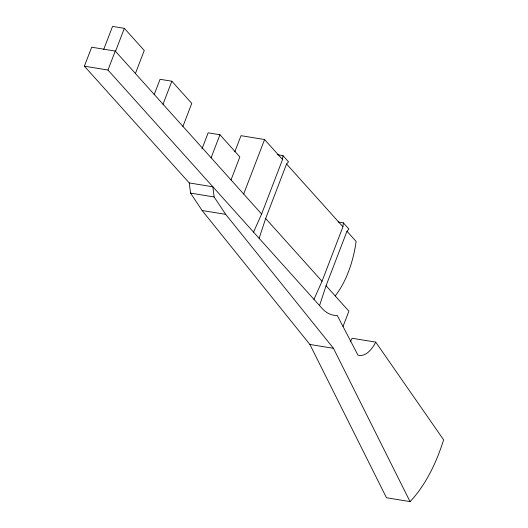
<?xml version="1.0" encoding="UTF-8"?>
<svg xmlns="http://www.w3.org/2000/svg" width="528" height="528" viewBox="0 0 528 528"><rect width="100%" height="100%" fill="white"/><g stroke="black" fill="none" stroke-linecap="round" stroke-linejoin="round"><path stroke-width="0.79" d="M253.559 232.115L261.624 214.012L282.539 159.522L282.935 155.588L277.24 154.658M313.962 299.363L322.027 281.259L342.943 226.769L343.339 222.836L338.461 222.037M259.149 238.339L265.65 218.493L286.565 164.003L288.526 161.812L282.935 155.588M319.552 305.593L326.06 285.74L346.975 231.251L348.929 229.066L343.339 222.836M350.249 341.662A33.152 16.843 -80.7 0 0 352.15 338.27L375.731 342.124L443.606 439.824A122.78 62.377 -80.7 0 1 410.051 501.6L386.47 497.746L309.883 344.461L202.118 210.507L190.549 193.109L189.262 182.939L84.394 66.185L91.681 47.21L115.262 51.064L261.624 214.012M103.693 49.487L112.556 26.4L124.344 28.327L144.256 50.49L135.392 73.583M375.731 342.124A33.152 16.843 -80.7 0 1 357.971 355.133L337.26 315.48A67.591 34.34 -80.7 0 1 321.908 308.213L107.976 70.039L115.262 51.064M115.487 51.414L124.344 28.327M154.156 94.684L160.063 79.292L171.857 81.22L191.763 103.382L182.906 126.476M162.994 104.306L171.857 81.22M201.947 148.988L208.151 132.825L219.938 134.752L239.851 156.915L230.987 180.008M211.081 157.839L219.938 134.752M234.821 151.793L241.006 135.676L264.587 139.531L282.539 159.522M243.672 194.02L264.587 139.531M343.015 326.495L348.902 311.17L326.06 285.74M84.394 66.185L107.976 70.039M189.262 182.939L212.85 186.793L214.13 196.964L225.7 214.361L333.465 348.315L410.051 501.6M190.549 193.109L214.13 196.964M202.118 210.507L225.7 214.361M309.883 344.461L333.465 348.315M286.565 164.003L342.943 226.769M346.975 231.251L356.11 241.428A72.138 36.65 -80.7 0 1 335.194 295.918M265.65 218.493L322.027 281.259"/></g></svg>
